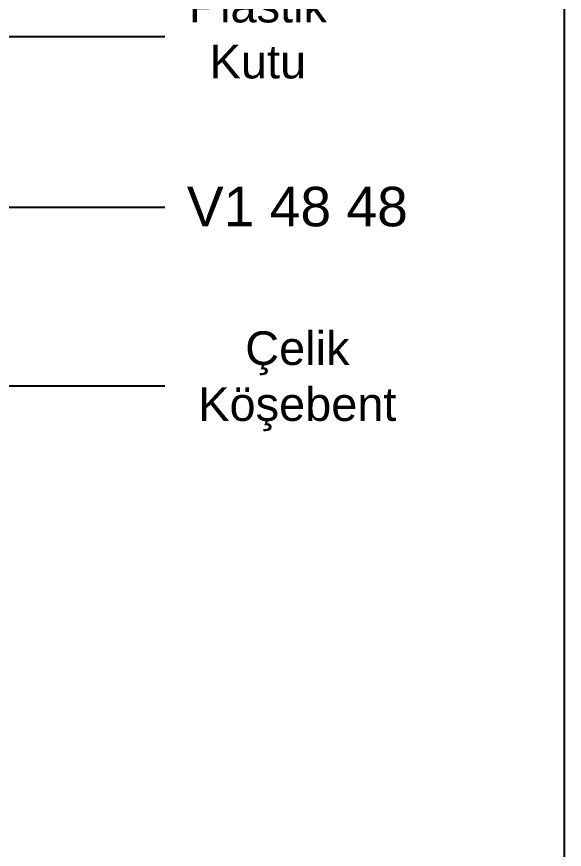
# Model space of a CAD drawing. Header units: millimetres. Extents: x 12 to 3612, y 18 to 315.
# Drawn here: x 3584.76 to 3612.47, y 143.64 to 185.8 of the extents above; entities that cross this region are included whole.
import ezdxf

# ---------------------------------------------------------------- set-up
doc = ezdxf.new("R2010")
doc.units = ezdxf.units.MM
doc.layers.add('antet_k', color=7, linetype='Continuous')
doc.styles.get("Standard").update_dxf_attribs({"font": 'arial.ttf'})
doc.dimstyles.new('ISO-25', dxfattribs={"dimtxt": 2.5, "dimasz": 2.5, "dimexe": 1.25, "dimexo": 0.625, "dimtad": 1, "dimtxsty": 'Standard', "dimcen": 2.5, "dimadec": 0, "dimazin": 0, "dimtfac": 1, "dimtmove": 0, "dimatfit": 3, "dimfxl": 1, "dimarcsym": 0})

# ---------------------------------------------------------------- blocks, each defined once
blk = doc.blocks.new('MN50 ICV SİP. KAT. SYF.')
at = {"layer": 'antet_k', "color": 252}
blk.add_lwpolyline([(196.737, 36.054), (196.737, 333.054), (406.737, 333.054), (406.737, 36.054)], close=True, dxfattribs=at)

msp = doc.modelspace()

# ---------------------------------------------------------------- block references
msp.add_blockref('MN50 ICV SİP. KAT. SYF.', (3205.735, -18.174))

# ---------------------------------------------------------------- texts
at = {"color": 0, "ltscale": 0.5, "width": 17.3969}
for s, insert, char_height, attachment_point in [('{\\pxqc;\\fArial|b0|i0|c162|p34;Plastik\\PKutu}', (3588.262, 182.647), 1.7, 7), ('{\\pxqc;\\fArial|b0|i0|c162|p34;V1 48 48}', (3590.262, 177.182), 2, 1), ('{\\pxqc;\\fArial|b0|i0|c162|p34;Çelik\\PKöşebent}', (3590.262, 164.807), 1.7, 7)]:
    msp.add_mtext(s, dxfattribs=dict(at, insert=insert, char_height=char_height, attachment_point=attachment_point))

# ---------------------------------------------------------------- leaders
at = {"color": 0, "ltscale": 0.5}
for points in [[(3549.233, 184.797), (3592.262, 184.797)], [(3549.233, 176.149), (3592.262, 176.149)], [(3523.881, 167.11), (3592.262, 167.11)]]:
    msp.add_leader(points, dimstyle='ISO-25', override={"dimscale": 2, "dimasz": 0.5, "dimclre": 140, "dimldrblk": 'Dot'}, dxfattribs=at)

doc.saveas('drawing.dxf')
